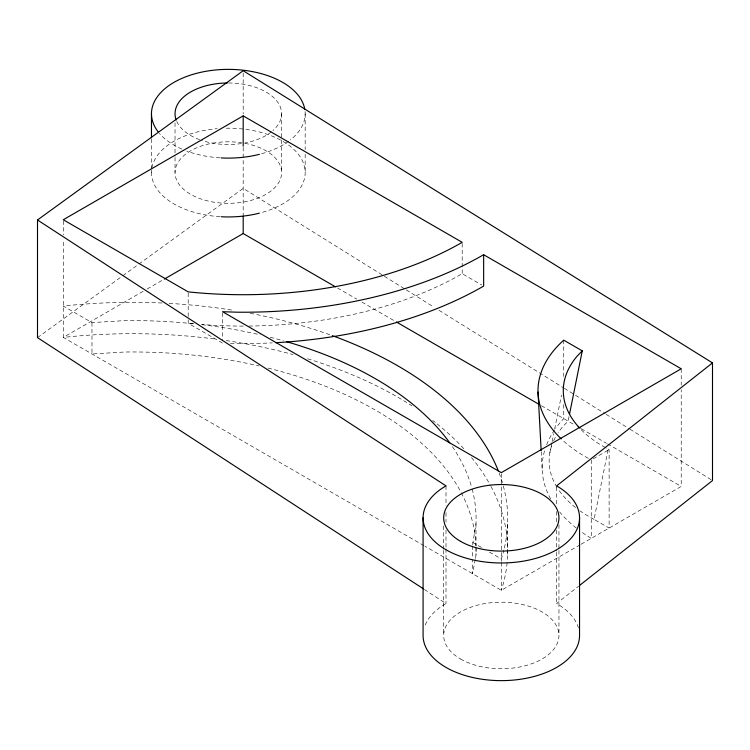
<?xml version="1.0" encoding="UTF-8"?>
<svg xmlns="http://www.w3.org/2000/svg" width="750" height="750" viewBox="0 0 750 750"><rect width="100%" height="100%" fill="white"/><g stroke="black" fill="none" stroke-linecap="round" stroke-linejoin="round"><path stroke-width="0.56" stroke-dasharray="3.75 2.81" d="M472.622 544.688L475.997 523.678A343.744 198.459 0 0 0 471.966 488.391M475.2 559.453L472.622 573.741L472.622 559.791M475.406 558.347L475.997 555.056A343.744 198.459 0 0 0 476.044 547.041M549.853 452.887L551.906 442.688M552.141 441.553L553.734 433.622M554.644 429.094L561.497 395.091M569.025 416.606L568.116 421.134L562.987 426.384A136.359 78.731 0 0 0 558.038 432.975M608.222 449.1L609.122 449.625L609.122 528.066L594.066 519.366L608.222 449.1A136.359 78.731 0 0 1 606.262 448.059M578.456 627.975A78.225 45.159 0 0 0 556.631 603.534L578.634 586.172M37.5 337.641L121.856 276.422M122.803 275.738L137.972 264.731M138.919 264.037L243.187 188.381L383.381 275.663M143.128 291.309L63.281 337.406L63.281 239.578M147.169 288.975L163.341 279.647M593.25 458.784L609.122 449.625M580.144 544.791L501.319 590.306L425.034 546.262M581.156 544.209L681.216 486.441L681.216 389.747M162.112 303.019A375.375 216.722 0 0 0 63.281 306.038L91.978 322.603L124.341 320.653A343.744 198.459 0 0 1 193.781 323.794M230.391 343.341L237.122 343.566A340.069 196.341 0 0 0 272.362 342.872M248.972 326.053A309.731 178.819 0 0 0 462.197 273.712L481.697 284.972M337.528 288.009L356.803 299.137M361.875 302.062L395.344 321.394M541.416 405.731L575.184 425.222M581.241 428.719L606.487 443.297M607.5 443.878L681.216 486.441M188.194 319.762L188.194 323.25L222.553 343.078M472.622 542.362L481.528 547.5M489.441 552.075L501.319 558.928A375.375 216.722 0 0 0 503.869 550.022M424.022 545.681L63.281 337.406A375.375 216.722 0 0 1 216.919 339.281M384.375 276.281L405.262 289.284M406.256 289.903L434.091 307.238M439.069 310.331L563.353 387.712M564.347 388.331L605.119 413.709M606.112 414.328L628.978 428.569M629.972 429.188L712.5 480.562M424.397 589.472L445.997 603.534A78.225 45.159 0 0 0 424.509 626.906M541.228 451.659L542.231 470.353M681.216 368.784L681.216 385.087M591.262 459.938L591.262 538.369A177.6 102.534 0 0 1 580.894 531.506M563.738 340.172L563.738 376.462M563.738 404.559L563.738 418.612A177.6 102.534 0 0 0 555.703 428.325M558.956 524.803L558.956 549.263M558.956 550.425L558.956 635.466M556.631 487.041L556.631 504.516M556.631 511.5L556.631 523.153M556.631 530.147L556.631 551.109M556.631 552.272L556.631 603.534M507.619 524.109L507.619 555.478M501.319 473.812L501.319 561.253M501.319 562.416L501.319 590.306A375.375 216.722 0 0 0 507.169 562.247M475.997 523.678L475.997 545.756M475.997 546.919L475.997 555.056M472.622 545.85L472.622 558.628M462.197 243.497L462.197 273.712M445.997 485.878L445.997 505.678M445.997 512.672L445.997 521.991M445.997 530.147L445.997 547.612M445.997 548.784L445.997 603.534M443.672 525.966L443.672 549.263M443.672 550.425L443.672 635.466M305.166 113.878L305.166 149.634M305.166 154.247L305.166 172.706M281.597 113.831L281.597 172.659M243.187 73.05L243.187 113.822M243.187 147.338L243.187 214.903M222.553 312.863L222.553 340.753M188.194 293.034L188.194 318.6M175.031 122.869L175.031 156.319M175.031 157.472L175.031 172.472M151.463 138.975L151.463 168.966M151.463 170.119L151.463 172.425M91.978 322.603L91.978 353.981L124.341 352.022A343.744 198.459 0 0 1 259.059 365.944M63.281 220.922L63.281 234.909M490.941 486.347A375.375 216.722 0 0 1 507.263 561.112M226.191 340.594A375.375 216.722 0 0 1 293.109 354.591M307.669 358.8A375.375 216.722 0 0 1 412.013 405.872M432.684 420.431A375.375 216.722 0 0 1 435.328 422.484M437.053 423.863A375.375 216.722 0 0 1 464.016 448.931M471.497 457.547A375.375 216.722 0 0 1 490.406 485.372M576.328 528.056A177.6 102.534 0 0 1 559.603 511.903M550.65 498.919A177.6 102.534 0 0 1 545.128 448.931M546.638 444.713A177.6 102.534 0 0 1 554.438 430.134M503.306 485.906A375.375 216.722 0 0 1 504.15 548.897M169.106 303.375A375.375 216.722 0 0 1 233.091 310.284M250.266 313.303A375.375 216.722 0 0 1 332.297 335.644M499.144 472.978A375.375 216.722 0 0 1 503.016 484.828M243.309 326.091A309.731 178.819 0 0 1 201.6 324.469M193.763 323.794A309.731 178.819 0 0 1 188.194 323.25M268.012 368.081A343.744 198.459 0 0 1 460.725 491.747M461.278 492.806A343.744 198.459 0 0 1 476.006 545.897M201.919 324.703A343.744 198.459 0 0 1 260.184 334.828M270.234 337.266A343.744 198.459 0 0 1 283.387 340.781M452.428 446.7A343.744 198.459 0 0 1 471.666 487.303M605.297 447.534A136.359 78.731 0 0 1 581.25 429.75M588.291 458.344A161.644 93.328 0 0 1 562.041 439.669M594.066 519.366A136.359 78.731 0 0 1 580.031 510.872M575.569 507.544A136.359 78.731 0 0 1 558.197 489.178M556.969 487.256A136.359 78.731 0 0 1 551.691 445.781M553.688 440.784A136.359 78.731 0 0 1 555.694 436.847M305.072 111.553A76.856 44.372 0 0 1 290.353 139.931M288.731 141.159A76.856 44.372 0 0 1 260.409 154.059M220.05 157.847A76.856 44.372 0 0 1 186.741 151.059M181.875 149.091A76.856 44.372 0 0 1 159.375 133.341M228.478 82.978A53.288 30.759 0 0 1 275.222 99.141A53.288 30.759 0 0 1 272.916 130.575M271.331 131.897A53.288 30.759 0 0 1 244.622 143.025M241.406 143.559A53.288 30.759 0 0 1 201.534 140.334M199.631 139.659A53.288 30.759 0 0 1 176.578 121.087M226.256 128.212A76.856 44.372 0 0 1 303.169 162.506A76.856 44.372 0 0 1 260.409 212.888M220.05 216.675A76.856 44.372 0 0 1 151.584 170.109M151.912 167.794A76.856 44.372 0 0 1 217.097 128.672M244.941 143.334A53.288 30.759 0 0 1 264.675 195.056A53.288 30.759 0 0 1 176.662 180.122A53.288 30.759 0 0 1 241.725 142.791M460.556 658.997A57.637 33.281 0 0 0 556.987 644.081A57.637 33.281 0 0 0 486.394 603.328A57.637 33.281 0 0 0 460.556 658.997"/><path stroke-width="1.12" d="M569.484 414.337L582.263 350.869L563.738 340.172A161.644 93.328 0 0 0 561.216 438.881M582.263 350.869L577.144 356.119A136.359 78.731 0 0 0 578.944 427.322M712.5 362.906L556.631 485.878A78.225 45.159 0 0 1 556.631 549.75A78.225 45.159 0 0 1 445.997 549.75A78.225 45.159 0 0 1 445.997 485.878L37.5 219.984L243.187 70.725L712.5 362.906L712.5 480.562L579.553 585.45M243.187 115.884L63.281 219.75L188.194 291.872A309.731 178.819 0 0 0 462.197 242.334L243.187 115.884L243.187 146.175M164.353 279.056L243.187 233.541L335.494 286.837M483.647 254.719L681.216 368.784L501.319 472.65L222.553 311.709L237.122 312.197A340.069 196.341 0 0 0 483.647 254.719L483.647 286.097A340.069 196.341 0 0 1 275.766 342.694M396.356 321.975L538.378 403.969M578.212 426.966L580.228 428.137M423.412 588.834L37.5 337.641L37.5 219.984M538.022 392.062L541.163 450.487M579.544 517.809L579.544 635.466A78.225 45.159 0 0 1 501.319 680.634A78.225 45.159 0 0 1 423.084 635.466L423.084 517.809M243.187 216.075L243.187 233.541M151.463 113.597L151.463 137.822M286.697 341.728A343.744 198.459 0 0 1 449.738 442.847M332.297 335.644A375.375 216.722 0 0 1 498.309 470.841M259.359 154.331A76.856 44.372 0 0 1 221.194 157.922M158.016 131.662A76.856 44.372 0 0 1 208.659 70.847A76.856 44.372 0 0 1 304.772 109.237M176.166 120.037A53.288 30.759 0 0 1 227.363 82.978M259.359 213.159A76.856 44.372 0 0 1 221.194 216.75M460.556 541.341A57.637 33.281 0 0 0 556.987 526.425A57.637 33.281 0 0 0 486.394 485.672A57.637 33.281 0 0 0 460.556 541.341"/></g></svg>
